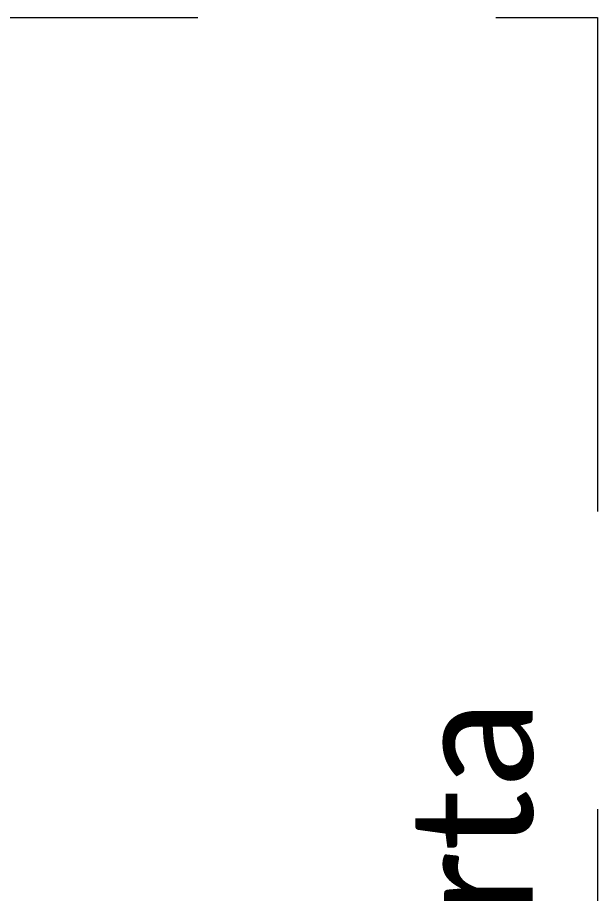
# Model space of a CAD drawing. Header units: metres. Extents: x 149 to 429, y -3 to 162.
# Drawn here: x 348.328 to 348.814, y 103.229 to 103.964 of the extents above; entities that cross this region are included whole.
import ezdxf

# ---------------------------------------------------------------- set-up
doc = ezdxf.new("R2010")
doc.units = ezdxf.units.M
doc.linetypes.add('IMPORT-Dashed _3_', pattern=[0.75, 0.5, -0.25])
doc.layers.add('1053_ARQ_BASE_MATADOURO_dwg', color=7, linetype='Continuous', lineweight=5, true_color=0x767676)
doc.layers.add('A-PROJEÇÃO', color=7, linetype='IMPORT-Dashed _3_', lineweight=15)
doc.layers.add('A-TEXTO1', color=7, linetype='Continuous', lineweight=5)
doc.styles.add('Calibri', font='calibri.ttf', dxfattribs={"height": 0.1})

# ---------------------------------------------------------------- blocks, each defined once
blk = doc.blocks.new('1053_ARQ_BASE_MATADOURO_dwg_arq geral tgov-4039641-TÉRREO 1_20 - Dependente 2')
at = {"layer": 'A-PROJEÇÃO', "color": 253, "true_color": 0xaaaaaa, "flags": 128}
blk.add_lwpolyline([(9.11414, 20.77815), (12.19959, 20.77815), (12.19959, 16.70788)], dxfattribs=at)
at = {"layer": 'A-TEXTO1', "insert": (12.04518, 20.20571), "char_height": 0.1, "width": 1.5455444, "attachment_point": 3, "rotation": 90, "line_spacing_factor": 1.158048, "style": 'Calibri'}
blk.add_mtext('projeção da coberta', dxfattribs=at)
blk = doc.blocks.new('1053_ARQ_BASE_MATADOURO_dwg-3625622-TÉRREO 1_20 - Dependente 2')
blk.add_blockref('1053_ARQ_BASE_MATADOURO_dwg_arq geral tgov-4039641-TÉRREO 1_20 - Dependente 2', (130.20979, 83.18603))

msp = doc.modelspace()

# ---------------------------------------------------------------- block references
at = {"layer": '1053_ARQ_BASE_MATADOURO_dwg', "color": 253, "true_color": 0xaaaaaa}
msp.add_blockref('1053_ARQ_BASE_MATADOURO_dwg-3625622-TÉRREO 1_20 - Dependente 2', (206.40504, 0), dxfattribs=at)

doc.saveas('drawing.dxf')
